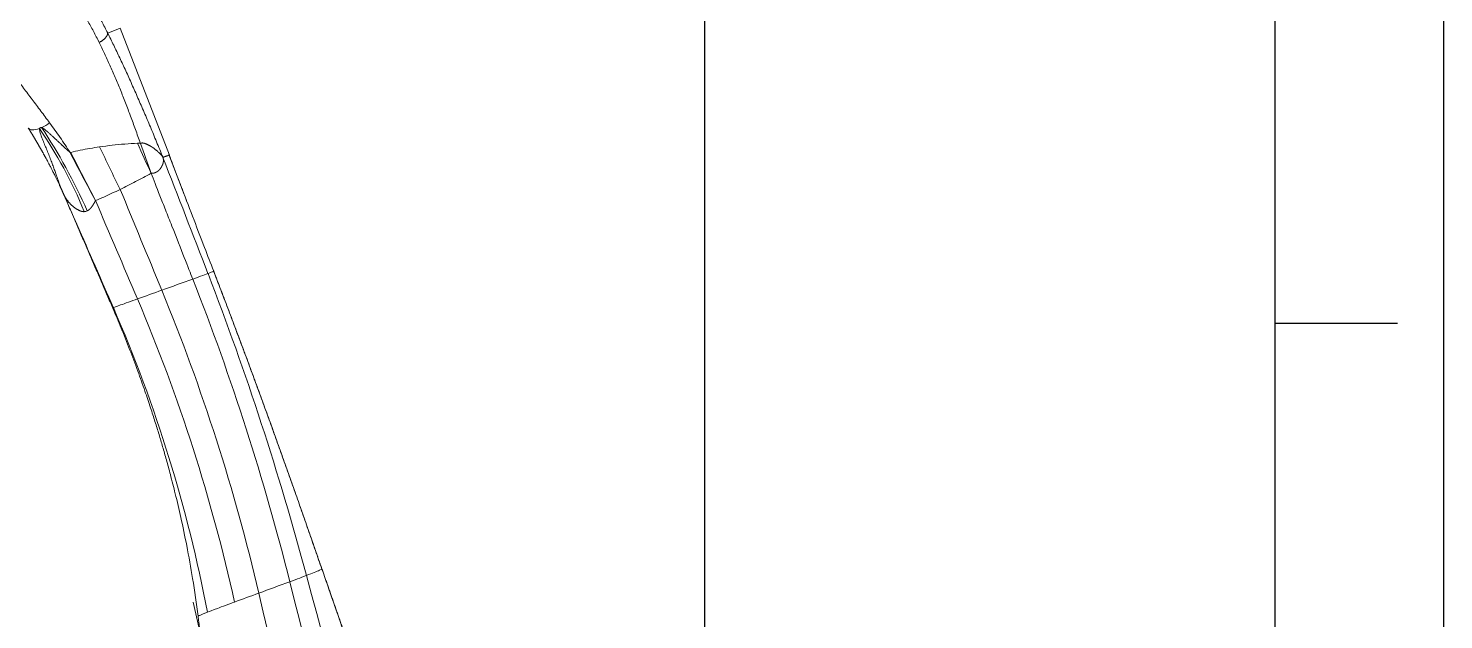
# Model space of a CAD drawing. Header units: millimetres. Extents: x 24023 to 24864, y 1163 to 1757.
# Drawn here: x 24696 to 24863.8, y 1591.3 to 1661.5 of the extents above; entities that cross this region are included whole.
import ezdxf

# ---------------------------------------------------------------- set-up
doc = ezdxf.new("R2010")
doc.units = ezdxf.units.MM
doc.layers.add('FORM', color=7, linetype='Continuous')
doc.layers.add('벽', color=2, linetype='Continuous')

msp = doc.modelspace()

# ---------------------------------------------------------------- linework, layer by layer
at = {"linetype": 'Continuous', "lineweight": 13, "extrusion": (0, 1, 0)}
for p, q in [((24705.37, 1660.92), (24706.86, 1661.49)), ((24730.78, 1597.32), (24730.78, 1597.31)), ((24716.1, 1591.71), (24716.08, 1591.71))]:
    msp.add_line(p, q, dxfattribs=at)
at = {"linetype": 'Continuous', "lineweight": 18, "extrusion": (0, 1, 0)}
for p, q in [((24712.69, 1646.42), (24706.86, 1661.49)), ((24699.94, 1642.28), (24699.94, 1642.27))]:
    msp.add_line(p, q, dxfattribs=at)
at = {"linetype": 'Continuous', "lineweight": 13}
for centre, major_axis, ratio, start_param, end_param in [((24697.96, 1651.09), (1.98, 1.47), 0.394519, 4.22483, 4.687113), ((24691.32, 1634.55), (12.12, -27.44), 0.425532, 1.575188, 1.959253), ((24697.96, 1651.09), (1.98, 1.47), 0.394519, 3.11136, 4.086588), ((24711.4, 1644.4), (10.24, -28.2), 0.028732, 4.579942, 4.706231), ((21347.67, 333.26), (-3361.63, -1319.59), 0.999991, 3.135514, 3.139599), ((21200.18, 188.22), (-3517.57, -1427.58), 0.999999, 3.145751, 3.14916), ((21147.48, 115.91), (-2398.62, -3036.62), 0.999978, 2.641178, 2.644457), ((21006.52, 18.45), (-3716.71, -1569.79), 0.999999, 3.152405, 3.155082)]:
    msp.add_ellipse(centre, major_axis=major_axis, ratio=ratio, start_param=start_param, end_param=end_param, dxfattribs=at)
at = {"linetype": 'Continuous', "lineweight": 18}
for centre, major_axis, ratio, start_param, end_param in [((24687.72, 1633.04), (11, -27.91), 0.543167, 1.596761, 1.979041), ((24704.54, 1641.12), (13.74, -26.67), 0.019321, 4.489255, 4.705206), ((24707.45, 1642.58), (13.09, -26.99), 0.021121, 4.521819, 4.709643), ((24711.15, 1644.3), (12.24, -27.39), 0.019769, 4.573497, 4.70448), ((21006.52, 18.45), (-3716.71, -1569.79), 0.999999, 3.155082, 3.156054)]:
    msp.add_ellipse(centre, major_axis=major_axis, ratio=ratio, start_param=start_param, end_param=end_param, dxfattribs=at)
at = {"linetype": 'Continuous', "lineweight": 13}
for points in [[(24705.37, 1660.92), (24705.14, 1661.39), (24704.66, 1662.32), (24703.92, 1663.67), (24703.15, 1664.96), (24702.38, 1666.2), (24701.58, 1667.36), (24700.78, 1668.45), (24699.97, 1669.47), (24699.42, 1670.1), (24699.14, 1670.41)], [(24711.9, 1646.22), (24711.66, 1646.82), (24711.16, 1648.03), (24710.43, 1649.8), (24709.69, 1651.52), (24708.96, 1653.21), (24708.24, 1654.85), (24707.52, 1656.44), (24706.8, 1657.99), (24706.08, 1659.48), (24705.61, 1660.45), (24705.37, 1660.92)], [(24700.99, 1646.76), (24700.97, 1646.75), (24700.94, 1646.75), (24700.91, 1646.74)], [(24715.46, 1631.73), (24714.24, 1631.3), (24713.01, 1630.85), (24711.78, 1630.41)], [(24717.27, 1632.39), (24717.19, 1632.36), (24716.75, 1632.2), (24715.89, 1631.89), (24715.46, 1631.73)], [(24715.46, 1631.73), (24720.06, 1620.02), (24723.92, 1607.97), (24726.96, 1595.82)], [(24717.27, 1632.39), (24721.79, 1620.65), (24725.7, 1608.65), (24728.94, 1596.55)], [(24711.78, 1630.41), (24710.82, 1630.06), (24709.86, 1629.72), (24708.9, 1629.37)], [(24711.78, 1630.41), (24716.58, 1618.74), (24720.44, 1606.66), (24723.29, 1594.46)], [(24708.9, 1629.37), (24708.17, 1629.11), (24706.69, 1628.58), (24706.07, 1628.35), (24706.04, 1628.34)], [(24706.04, 1628.34), (24711.09, 1616.73), (24714.85, 1604.55), (24717.2, 1592.2)], [(24708.9, 1629.37), (24713.84, 1617.75), (24717.71, 1605.64), (24720.41, 1593.4)], [(24728.94, 1596.55), (24728.78, 1596.49), (24728.23, 1596.28), (24727.39, 1595.97), (24726.96, 1595.82)], [(24728.94, 1596.55), (24735.39, 1572.52), (24742.08, 1548.46), (24748.99, 1524.43)], [(24723.29, 1594.46), (24722.32, 1594.1), (24721.36, 1593.75), (24720.41, 1593.4)], [(24726.96, 1595.82), (24725.76, 1595.37), (24724.53, 1594.92), (24723.29, 1594.46)], [(24723.29, 1594.46), (24728.97, 1570.2), (24735.16, 1545.97), (24741.86, 1521.84)], [(24726.96, 1595.82), (24733.02, 1571.66), (24739.43, 1547.51), (24746.19, 1523.41)], [(24720.41, 1593.4), (24719.68, 1593.13), (24718.23, 1592.59), (24717.4, 1592.28), (24717.2, 1592.2)]]:
    msp.add_open_spline(points, degree=3, dxfattribs=at)
at = {"linetype": 'Continuous', "lineweight": 18}
for points, degree in [([(24704.36, 1659.81), (24704.14, 1660.26), (24703.68, 1661.15), (24702.98, 1662.44), (24702.25, 1663.68), (24701.51, 1664.86), (24700.75, 1665.97), (24699.99, 1667.01), (24699.21, 1667.98), (24698.68, 1668.58), (24698.41, 1668.87)], 3), ([(24688.85, 1662.87), (24689.12, 1662.52), (24689.68, 1661.81), (24690.56, 1660.69), (24691.47, 1659.51), (24692.42, 1658.29), (24693.39, 1657.03), (24694.38, 1655.73), (24695.38, 1654.41), (24696.41, 1653.05), (24697.44, 1651.68), (24698.14, 1650.74), (24698.48, 1650.28)], 3), ([(24709.24, 1647.83), (24709.05, 1648.39), (24708.67, 1649.48), (24708.08, 1651.09), (24707.48, 1652.66), (24706.88, 1654.19), (24706.26, 1655.67), (24705.63, 1657.11), (24705, 1658.49), (24704.57, 1659.38), (24704.36, 1659.81)], 3), ([(24704.41, 1647.42), (24704.03, 1647.36), (24703.26, 1647.24), (24702.12, 1647.02), (24701.37, 1646.85), (24700.99, 1646.76)], 3), ([(24708.92, 1647.85), (24708.41, 1647.83), (24707.4, 1647.77), (24705.9, 1647.62), (24704.91, 1647.49), (24704.41, 1647.42)], 3), ([(24709.24, 1647.83), (24709.19, 1647.84), (24709.08, 1647.85), (24708.97, 1647.85), (24708.92, 1647.85)], 3), ([(24711.92, 1646.18), (24711.92, 1646.17), (24711.92, 1646.16), (24711.93, 1646.15), (24711.93, 1646.14)], 3), ([(24699.73, 1642.7), (24700.03, 1642.07)], 1), ([(24699.94, 1642.27), (24700.17, 1641.75)], 1), ([(24699.98, 1642.18), (24700.04, 1642.06), (24700.09, 1641.94), (24700.14, 1641.82)], 3), ([(24700.43, 1641.17), (24701.12, 1639.56)], 1), ([(24700.78, 1640.34), (24705.97, 1628.29)], 1), ([(24702.95, 1639.83), (24702.89, 1639.8), (24702.77, 1639.76), (24702.65, 1639.74), (24702.59, 1639.73)], 3), ([(24730.76, 1597.3), (24724.69, 1615.1), (24717.94, 1632.66)], 2)]:
    msp.add_open_spline(points, degree=degree, dxfattribs=at)
at = {"linetype": 'Continuous', "lineweight": 13}
msp.add_rational_spline([(24704.36, 1659.81), (24704.99, 1660.14), (24705.38, 1660.57), (24705.37, 1660.92)], [1.11731992076, 0.960888302104, 0.960893359909, 1.11733509418], degree=3, dxfattribs=at)
for points, knots in [([(24697.54, 1649.72), (24697.54, 1649.72), (24697.53, 1649.72), (24697.52, 1649.72), (24697.51, 1649.72), (24697.5, 1649.71), (24697.48, 1649.71), (24697.47, 1649.71), (24697.46, 1649.71), (24697.45, 1649.71), (24697.44, 1649.71), (24697.43, 1649.71), (24697.42, 1649.7), (24697.41, 1649.7), (24697.4, 1649.7), (24697.39, 1649.7), (24697.38, 1649.69), (24697.38, 1649.69), (24697.37, 1649.69), (24697.37, 1649.69), (24697.37, 1649.69), (24697.36, 1649.69), (24697.36, 1649.68), (24697.35, 1649.68), (24697.35, 1649.68), (24697.34, 1649.67), (24697.33, 1649.67), (24697.31, 1649.65), (24697.3, 1649.64), (24697.29, 1649.63), (24697.28, 1649.62), (24697.27, 1649.61), (24697.26, 1649.6)], [0, 0, 0, 0, 0.032258, 0.064327, 0.096221, 0.127957, 0.159549, 0.191013, 0.222367, 0.253625, 0.284803, 0.315919, 0.346989, 0.390145, 0.426487, 0.456176, 0.479306, 0.49594, 0.506375, 0.518478, 0.532272, 0.54778, 0.565023, 0.58403, 0.604832, 0.627465, 0.686778, 0.746964, 0.808222, 0.870721, 0.934607, 1, 1, 1, 1]), ([(24700.91, 1646.74), (24700.89, 1646.76), (24700.83, 1646.82), (24700.73, 1646.91), (24700.61, 1647.02), (24700.46, 1647.16), (24700.33, 1647.28), (24700.23, 1647.37), (24700.16, 1647.43), (24700.1, 1647.49), (24700.04, 1647.55), (24699.97, 1647.61), (24699.91, 1647.67), (24699.86, 1647.72), (24699.81, 1647.76), (24699.76, 1647.81), (24699.66, 1647.9), (24699.49, 1648.06), (24699.26, 1648.28), (24698.97, 1648.55), (24698.75, 1648.76), (24698.57, 1648.92), (24698.45, 1649.02), (24698.35, 1649.11), (24698.28, 1649.17), (24698.23, 1649.22), (24698.18, 1649.26), (24698.13, 1649.3), (24698.08, 1649.34), (24698.04, 1649.37), (24698.01, 1649.4), (24697.98, 1649.42), (24697.94, 1649.45), (24697.9, 1649.49), (24697.84, 1649.53), (24697.78, 1649.57), (24697.72, 1649.61), (24697.67, 1649.65), (24697.63, 1649.67), (24697.6, 1649.69), (24697.57, 1649.7), (24697.55, 1649.71), (24697.54, 1649.71), (24697.54, 1649.72)], [0, 0, 0, 0, 0.022405, 0.052168, 0.089468, 0.134513, 0.187545, 0.206853, 0.226205, 0.245593, 0.265009, 0.284444, 0.303892, 0.323343, 0.329266, 0.346561, 0.375262, 0.415382, 0.503364, 0.590018, 0.673804, 0.710861, 0.747033, 0.782141, 0.797565, 0.812615, 0.827274, 0.841525, 0.855352, 0.868737, 0.8745, 0.882689, 0.893156, 0.905704, 0.920076, 0.9407, 0.954638, 0.966767, 0.979058, 0.986735, 0.992646, 0.997011, 1, 1, 1, 1]), ([(24697.26, 1649.6), (24697.26, 1649.53), (24697.28, 1649.42), (24697.34, 1649.17), (24697.39, 1649.03), (24697.5, 1648.71), (24697.56, 1648.53), (24697.71, 1648.16), (24697.79, 1647.96), (24697.95, 1647.55), (24698.04, 1647.34), (24698.21, 1646.92), (24698.29, 1646.71), (24698.46, 1646.29), (24698.54, 1646.09), (24698.69, 1645.68), (24698.77, 1645.49), (24698.91, 1645.1), (24698.98, 1644.92), (24699.1, 1644.57), (24699.16, 1644.4), (24699.28, 1644.07), (24699.33, 1643.92), (24699.43, 1643.63), (24699.48, 1643.49), (24699.57, 1643.24), (24699.61, 1643.12), (24699.68, 1642.95), (24699.7, 1642.89), (24699.73, 1642.79), (24699.75, 1642.74), (24699.81, 1642.59), (24699.85, 1642.5), (24699.89, 1642.39), (24699.9, 1642.37), (24699.92, 1642.33), (24699.94, 1642.27), (24699.97, 1642.21), (24699.98, 1642.18)], [0, 0, 0, 0, 0.0625, 0.0625, 0.125, 0.125, 0.1875, 0.1875, 0.25, 0.25, 0.3125, 0.3125, 0.375, 0.375, 0.4375, 0.4375, 0.5, 0.5, 0.5625, 0.5625, 0.625, 0.625, 0.6875, 0.6875, 0.75, 0.75, 0.8125, 0.8125, 0.84375, 0.84375, 0.875, 0.875, 0.9375, 0.9375, 0.953125, 0.953125, 0.96875, 1, 1, 1, 1]), ([(24700.91, 1646.74), (24701.4, 1645.81), (24701.9, 1644.86), (24702.9, 1642.96), (24703.41, 1642), (24703.92, 1641.04)], [0, 0, 0, 0, 0.5, 0.5, 1, 1, 1, 1]), ([(24711.9, 1646.22), (24711.9, 1646.22), (24711.9, 1646.22), (24711.9, 1646.22), (24711.89, 1646.23), (24711.89, 1646.23), (24711.89, 1646.24), (24711.88, 1646.25), (24711.87, 1646.26), (24711.86, 1646.27), (24711.85, 1646.29), (24711.84, 1646.3), (24711.83, 1646.32), (24711.82, 1646.33), (24711.8, 1646.35), (24711.78, 1646.38), (24711.77, 1646.4), (24711.74, 1646.42), (24711.72, 1646.45), (24711.68, 1646.49), (24711.64, 1646.54), (24711.59, 1646.59), (24711.54, 1646.64), (24711.47, 1646.72), (24711.38, 1646.8), (24711.27, 1646.9), (24711.18, 1646.98), (24711.09, 1647.05), (24711.02, 1647.11), (24710.96, 1647.16), (24710.92, 1647.19), (24710.88, 1647.22), (24710.85, 1647.25), (24710.81, 1647.28), (24710.77, 1647.3), (24710.73, 1647.33), (24710.7, 1647.36), (24710.66, 1647.38), (24710.62, 1647.4), (24710.58, 1647.43), (24710.55, 1647.45), (24710.51, 1647.47), (24710.47, 1647.49), (24710.44, 1647.51), (24710.4, 1647.54), (24710.36, 1647.56), (24710.33, 1647.58), (24710.29, 1647.59), (24710.25, 1647.61), (24710.22, 1647.63), (24710.18, 1647.65), (24710.13, 1647.67), (24710.07, 1647.7), (24710, 1647.74), (24709.92, 1647.77), (24709.85, 1647.79), (24709.78, 1647.82), (24709.72, 1647.84), (24709.65, 1647.86), (24709.59, 1647.87), (24709.54, 1647.88), (24709.49, 1647.88), (24709.46, 1647.88), (24709.43, 1647.88), (24709.41, 1647.88), (24709.38, 1647.87), (24709.35, 1647.87), (24709.33, 1647.86), (24709.3, 1647.85), (24709.27, 1647.84), (24709.25, 1647.84), (24709.24, 1647.83)], [0, 0, 0, 0, 0.001158, 0.003034, 0.005641, 0.008989, 0.013096, 0.017978, 0.02365, 0.03012, 0.03738, 0.045426, 0.054268, 0.063919, 0.074394, 0.085717, 0.097909, 0.110987, 0.124971, 0.14671, 0.170046, 0.195016, 0.221653, 0.24998, 0.300872, 0.346625, 0.386881, 0.421403, 0.450042, 0.472711, 0.489358, 0.499952, 0.514258, 0.528332, 0.542176, 0.555793, 0.569192, 0.582385, 0.595386, 0.608204, 0.620847, 0.633324, 0.64564, 0.657801, 0.669812, 0.681676, 0.693397, 0.704978, 0.71642, 0.727726, 0.738896, 0.749932, 0.773219, 0.795537, 0.816868, 0.837196, 0.856503, 0.874777, 0.892995, 0.909573, 0.924515, 0.937869, 0.944135, 0.950521, 0.957047, 0.963732, 0.970589, 0.977634, 0.984877, 0.992329, 1, 1, 1, 1]), ([(24711.93, 1646.14), (24711.93, 1646.14), (24711.94, 1646.13), (24711.94, 1646.11), (24711.94, 1646.1), (24711.95, 1646.08), (24711.95, 1646.06), (24711.95, 1646.05), (24711.96, 1646.03), (24711.96, 1646.02), (24711.96, 1646), (24711.96, 1645.98), (24711.97, 1645.97), (24711.97, 1645.95), (24711.97, 1645.93), (24711.97, 1645.91), (24711.97, 1645.9), (24711.98, 1645.88), (24711.98, 1645.86), (24711.98, 1645.84), (24711.98, 1645.82), (24711.98, 1645.81), (24711.98, 1645.79), (24711.98, 1645.77), (24711.98, 1645.75), (24711.98, 1645.73), (24711.97, 1645.71), (24711.97, 1645.69), (24711.97, 1645.67), (24711.97, 1645.65), (24711.96, 1645.63), (24711.96, 1645.61), (24711.96, 1645.58), (24711.95, 1645.56), (24711.95, 1645.54), (24711.94, 1645.52), (24711.94, 1645.5), (24711.93, 1645.47), (24711.93, 1645.45), (24711.92, 1645.43), (24711.91, 1645.4), (24711.9, 1645.38), (24711.9, 1645.36), (24711.89, 1645.33), (24711.88, 1645.31), (24711.87, 1645.28), (24711.86, 1645.26), (24711.84, 1645.23), (24711.83, 1645.21), (24711.82, 1645.18), (24711.81, 1645.15), (24711.79, 1645.13), (24711.78, 1645.1), (24711.76, 1645.07), (24711.75, 1645.04), (24711.73, 1645.01), (24711.72, 1644.99), (24711.7, 1644.96), (24711.68, 1644.93), (24711.66, 1644.9), (24711.64, 1644.87), (24711.62, 1644.85), (24711.61, 1644.82), (24711.59, 1644.8), (24711.57, 1644.77), (24711.55, 1644.75), (24711.53, 1644.73), (24711.51, 1644.7), (24711.49, 1644.68), (24711.47, 1644.66), (24711.44, 1644.64), (24711.42, 1644.62), (24711.4, 1644.6), (24711.38, 1644.58), (24711.35, 1644.56), (24711.33, 1644.54), (24711.31, 1644.53), (24711.28, 1644.51), (24711.26, 1644.49), (24711.23, 1644.48), (24711.21, 1644.46), (24711.19, 1644.45), (24711.16, 1644.43), (24711.13, 1644.42), (24711.11, 1644.41), (24711.08, 1644.39), (24711.06, 1644.38), (24711.03, 1644.37), (24711, 1644.36), (24710.98, 1644.35), (24710.95, 1644.34), (24710.92, 1644.33), (24710.89, 1644.32), (24710.87, 1644.32), (24710.84, 1644.31), (24710.81, 1644.3), (24710.78, 1644.3), (24710.75, 1644.29), (24710.72, 1644.29), (24710.69, 1644.29), (24710.67, 1644.28), (24710.64, 1644.28), (24710.61, 1644.28), (24710.58, 1644.28), (24710.55, 1644.28), (24710.53, 1644.28), (24710.52, 1644.28)], [0, 0, 0, 0, 0.006326, 0.01276, 0.019303, 0.025955, 0.032718, 0.039591, 0.046576, 0.053672, 0.060882, 0.068204, 0.075641, 0.083191, 0.090856, 0.098637, 0.106533, 0.114544, 0.122672, 0.130917, 0.139279, 0.147759, 0.156356, 0.165071, 0.173904, 0.182856, 0.191926, 0.201116, 0.210425, 0.219853, 0.2294, 0.239067, 0.248854, 0.258761, 0.268787, 0.278934, 0.289201, 0.299588, 0.310094, 0.320721, 0.331469, 0.342336, 0.353323, 0.364431, 0.375658, 0.387006, 0.398473, 0.410061, 0.421768, 0.433596, 0.445543, 0.45761, 0.469798, 0.482106, 0.494534, 0.507083, 0.519752, 0.532543, 0.545456, 0.558491, 0.56995, 0.581283, 0.592493, 0.603582, 0.614553, 0.625408, 0.636149, 0.64678, 0.657302, 0.667718, 0.678031, 0.688244, 0.698359, 0.70838, 0.718308, 0.728148, 0.737902, 0.747574, 0.757166, 0.766683, 0.776126, 0.785501, 0.79481, 0.804057, 0.813246, 0.82238, 0.831464, 0.840501, 0.849495, 0.858451, 0.867372, 0.876263, 0.885128, 0.893971, 0.902797, 0.911609, 0.920413, 0.929213, 0.938014, 0.946819, 0.955633, 0.964461, 0.973307, 0.982176, 0.991072, 1, 1, 1, 1]), ([(24711.9, 1646.22), (24711.9, 1646.22), (24711.9, 1646.21), (24711.9, 1646.21), (24711.91, 1646.2), (24711.91, 1646.2), (24711.91, 1646.2), (24711.91, 1646.19), (24711.91, 1646.19), (24711.91, 1646.18), (24711.92, 1646.18), (24711.92, 1646.18)], [0, 0, 0, 0, 0.106875, 0.213935, 0.32157, 0.430161, 0.540082, 0.651692, 0.765334, 0.881335, 1, 1, 1, 1]), ([(24700.14, 1641.82), (24700.14, 1641.82), (24700.14, 1641.82), (24700.15, 1641.81), (24700.15, 1641.8), (24700.15, 1641.8), (24700.15, 1641.79), (24700.16, 1641.79), (24700.16, 1641.78), (24700.16, 1641.78), (24700.16, 1641.77), (24700.16, 1641.77), (24700.17, 1641.76), (24700.17, 1641.76), (24700.17, 1641.76), (24700.17, 1641.75), (24700.17, 1641.75), (24700.17, 1641.75), (24700.17, 1641.75), (24700.18, 1641.74), (24700.18, 1641.74), (24700.18, 1641.74), (24700.18, 1641.74), (24700.18, 1641.74), (24700.18, 1641.74), (24700.18, 1641.74), (24700.18, 1641.74), (24700.18, 1641.74), (24700.18, 1641.74), (24700.18, 1641.74), (24700.18, 1641.74), (24700.18, 1641.74)], [0, 0, 0, 0, 0.036743, 0.073363, 0.10986, 0.146233, 0.182483, 0.21861, 0.254615, 0.290497, 0.326257, 0.361894, 0.39741, 0.432803, 0.468075, 0.503225, 0.538254, 0.573161, 0.607947, 0.642612, 0.677156, 0.711579, 0.745881, 0.780062, 0.814123, 0.848063, 0.881883, 0.915583, 0.949162, 0.982621, 1, 1, 1, 1]), ([(24702.59, 1639.73), (24702.58, 1639.73), (24702.57, 1639.73), (24702.55, 1639.73), (24702.54, 1639.73), (24702.52, 1639.73), (24702.51, 1639.73), (24702.49, 1639.73), (24702.48, 1639.74), (24702.46, 1639.74), (24702.45, 1639.74), (24702.43, 1639.74), (24702.41, 1639.74), (24702.4, 1639.74), (24702.38, 1639.75), (24702.37, 1639.75), (24702.35, 1639.75), (24702.33, 1639.76), (24702.32, 1639.76), (24702.3, 1639.76), (24702.28, 1639.77), (24702.27, 1639.77), (24702.25, 1639.78), (24702.24, 1639.78), (24702.22, 1639.79), (24702.2, 1639.79), (24702.19, 1639.8), (24702.17, 1639.8), (24702.15, 1639.81), (24702.13, 1639.81), (24702.12, 1639.82), (24702.1, 1639.83), (24702.06, 1639.84), (24702, 1639.87), (24701.91, 1639.92), (24701.81, 1639.97), (24701.7, 1640.03), (24701.58, 1640.11), (24701.44, 1640.21), (24701.28, 1640.34), (24701.12, 1640.48), (24700.98, 1640.61), (24700.87, 1640.72), (24700.78, 1640.82), (24700.7, 1640.91), (24700.63, 1641.01), (24700.57, 1641.08), (24700.54, 1641.13), (24700.52, 1641.15), (24700.51, 1641.17), (24700.49, 1641.2), (24700.47, 1641.22), (24700.45, 1641.25), (24700.44, 1641.28), (24700.42, 1641.3), (24700.4, 1641.33), (24700.38, 1641.37), (24700.36, 1641.4), (24700.35, 1641.42), (24700.34, 1641.44), (24700.33, 1641.45), (24700.32, 1641.46), (24700.31, 1641.48), (24700.3, 1641.5), (24700.29, 1641.53), (24700.27, 1641.55), (24700.26, 1641.58), (24700.24, 1641.61), (24700.23, 1641.64), (24700.22, 1641.66), (24700.2, 1641.69), (24700.19, 1641.71), (24700.18, 1641.74), (24700.17, 1641.76), (24700.16, 1641.78), (24700.15, 1641.8), (24700.15, 1641.82), (24700.14, 1641.82)], [0, 0, 0, 0, 0.004171, 0.008368, 0.012589, 0.016837, 0.021111, 0.025414, 0.029744, 0.034103, 0.038492, 0.042911, 0.047361, 0.051842, 0.056356, 0.060902, 0.065481, 0.070094, 0.074741, 0.079423, 0.08414, 0.088893, 0.093683, 0.098509, 0.103373, 0.108275, 0.113215, 0.118194, 0.123211, 0.128269, 0.133366, 0.138504, 0.143683, 0.169067, 0.197501, 0.229004, 0.26359, 0.301267, 0.353497, 0.412231, 0.477459, 0.549159, 0.586765, 0.624828, 0.663343, 0.702308, 0.741719, 0.749584, 0.75784, 0.766487, 0.775524, 0.784951, 0.794769, 0.804976, 0.815573, 0.826559, 0.837934, 0.849697, 0.861849, 0.864726, 0.868745, 0.873906, 0.880207, 0.887648, 0.896229, 0.905948, 0.916804, 0.928796, 0.938154, 0.947146, 0.955773, 0.964039, 0.971943, 0.979489, 0.986679, 0.993515, 1, 1, 1, 1]), ([(24703.92, 1641.04), (24703.92, 1641.03), (24703.91, 1641.02), (24703.89, 1640.99), (24703.88, 1640.96), (24703.87, 1640.94), (24703.85, 1640.91), (24703.84, 1640.88), (24703.83, 1640.86), (24703.81, 1640.83), (24703.8, 1640.81), (24703.79, 1640.78), (24703.77, 1640.76), (24703.76, 1640.74), (24703.74, 1640.71), (24703.73, 1640.69), (24703.72, 1640.67), (24703.7, 1640.64), (24703.69, 1640.62), (24703.68, 1640.6), (24703.66, 1640.58), (24703.65, 1640.56), (24703.64, 1640.54), (24703.62, 1640.51), (24703.61, 1640.49), (24703.6, 1640.47), (24703.59, 1640.45), (24703.57, 1640.43), (24703.56, 1640.41), (24703.55, 1640.4), (24703.53, 1640.38), (24703.52, 1640.36), (24703.51, 1640.34), (24703.49, 1640.32), (24703.48, 1640.31), (24703.47, 1640.29), (24703.45, 1640.27), (24703.44, 1640.25), (24703.43, 1640.24), (24703.42, 1640.22), (24703.4, 1640.21), (24703.39, 1640.19), (24703.36, 1640.16), (24703.34, 1640.13), (24703.31, 1640.11), (24703.29, 1640.08), (24703.26, 1640.06), (24703.24, 1640.03), (24703.21, 1640.01), (24703.19, 1639.99), (24703.16, 1639.96), (24703.13, 1639.94), (24703.11, 1639.92), (24703.08, 1639.91), (24703.05, 1639.89), (24703.03, 1639.87), (24703, 1639.86), (24702.97, 1639.84), (24702.96, 1639.83), (24702.95, 1639.83)], [0, 0, 0, 0, 0.018694, 0.037223, 0.055586, 0.073784, 0.091817, 0.109686, 0.127391, 0.144934, 0.162313, 0.179531, 0.196587, 0.213481, 0.230215, 0.246789, 0.263203, 0.279458, 0.295555, 0.311493, 0.327275, 0.342899, 0.358367, 0.37368, 0.388837, 0.40384, 0.41869, 0.433386, 0.44793, 0.462323, 0.476565, 0.490656, 0.504598, 0.518392, 0.532038, 0.545538, 0.558891, 0.572099, 0.585163, 0.598085, 0.610864, 0.623502, 0.647819, 0.67181, 0.695484, 0.718852, 0.741923, 0.764709, 0.787221, 0.809469, 0.831467, 0.853227, 0.874761, 0.896083, 0.917206, 0.938145, 0.958914, 0.979527, 1, 1, 1, 1]), ([(24717.93, 1632.66), (24717.94, 1632.66), (24717.88, 1632.63), (24717.57, 1632.5), (24717.27, 1632.39)], [0, 0, 0, 0, 0.338013, 1, 1, 1, 1]), ([(24706.04, 1628.34), (24705.98, 1628.31), (24705.95, 1628.29), (24705.99, 1628.29), (24706, 1628.29)], [0, 0, 0, 0, 0.829692, 1, 1, 1, 1]), ([(24705.97, 1628.29), (24705.97, 1628.29), (24705.98, 1628.29), (24705.99, 1628.29), (24706, 1628.29)], [0, 0, 0, 0, 0.502997, 1, 1, 1, 1]), ([(24730.76, 1597.3), (24730.72, 1597.27), (24730.43, 1597.14), (24729.65, 1596.83), (24728.94, 1596.55)], [0, 0, 0, 0, 0.305707, 1, 1, 1, 1]), ([(24715.51, 1593.4), (24720.88, 1569.05), (24726.89, 1544.76), (24733.55, 1520.59), (24733.69, 1520.05), (24733.84, 1519.51), (24733.99, 1518.97)], [0, 0, 0, 0, 1, 1, 1, 1.022333, 1.022333, 1.022333, 1.022333]), ([(24717.2, 1592.2), (24716.73, 1592.01), (24716.19, 1591.79), (24716.07, 1591.71), (24716.08, 1591.71)], [0, 0, 0, 0, 0.635106, 1, 1, 1, 1])]:
    msp.add_open_spline(points, degree=3, knots=knots, dxfattribs=at)
at = {"linetype": 'Continuous', "lineweight": 18}
for points, knots in [([(24698.48, 1650.28), (24698.7, 1649.99), (24699.12, 1649.42), (24699.73, 1648.54), (24700.33, 1647.65), (24700.72, 1647.05), (24700.91, 1646.74)], [0, 0, 0, 0, 0.250001, 0.500002, 0.750003, 1, 1, 1, 1]), ([(24695.96, 1649.65), (24695.97, 1649.63), (24696, 1649.58), (24696.05, 1649.51), (24696.1, 1649.43), (24696.14, 1649.36), (24696.19, 1649.29), (24696.23, 1649.21), (24696.28, 1649.14), (24696.32, 1649.06), (24696.37, 1648.99), (24696.42, 1648.91), (24696.46, 1648.84), (24696.51, 1648.76), (24696.55, 1648.68), (24696.6, 1648.61), (24696.65, 1648.53), (24696.69, 1648.46), (24696.74, 1648.38), (24696.78, 1648.3), (24696.83, 1648.22), (24696.88, 1648.15), (24696.92, 1648.07), (24696.97, 1647.99), (24697.01, 1647.91), (24697.06, 1647.83), (24697.11, 1647.75), (24697.15, 1647.67), (24697.2, 1647.59), (24697.24, 1647.51), (24697.29, 1647.43), (24697.34, 1647.35), (24697.38, 1647.27), (24697.43, 1647.19), (24697.47, 1647.11), (24697.52, 1647.03), (24697.57, 1646.94), (24697.61, 1646.86), (24697.66, 1646.78), (24697.7, 1646.7), (24697.75, 1646.61), (24697.8, 1646.53), (24697.84, 1646.45), (24697.89, 1646.36), (24697.93, 1646.28), (24697.98, 1646.19), (24698.03, 1646.11), (24698.11, 1645.96), (24698.22, 1645.76), (24698.35, 1645.51), (24698.46, 1645.29), (24698.57, 1645.09), (24698.68, 1644.86), (24698.85, 1644.54), (24699.01, 1644.23), (24699.14, 1643.96), (24699.22, 1643.8), (24699.3, 1643.63), (24699.38, 1643.47), (24699.45, 1643.32), (24699.53, 1643.15), (24699.6, 1642.99), (24699.67, 1642.85), (24699.72, 1642.75), (24699.77, 1642.65), (24699.82, 1642.54), (24699.88, 1642.41), (24699.93, 1642.29), (24699.97, 1642.21), (24699.98, 1642.18)], [0, 0, 0, 0, 0.010523, 0.021065, 0.031625, 0.042204, 0.052801, 0.063417, 0.074052, 0.084704, 0.095376, 0.106065, 0.116774, 0.1275, 0.138245, 0.149009, 0.15979, 0.17059, 0.181409, 0.192246, 0.203101, 0.213974, 0.224866, 0.235776, 0.246704, 0.257651, 0.268616, 0.279599, 0.290601, 0.301621, 0.312659, 0.323715, 0.33479, 0.345883, 0.356995, 0.368124, 0.379272, 0.390439, 0.401623, 0.412826, 0.424048, 0.435287, 0.446545, 0.457821, 0.469116, 0.480428, 0.49176, 0.503109, 0.539983, 0.573002, 0.602167, 0.627479, 0.650238, 0.691595, 0.751537, 0.773068, 0.794276, 0.815162, 0.835726, 0.855967, 0.875887, 0.89841, 0.916284, 0.929511, 0.938091, 0.954907, 0.970831, 0.985862, 1, 1, 1, 1]), ([(24712.66, 1646.45), (24712.66, 1646.45), (24712.66, 1646.45), (24712.66, 1646.44), (24712.66, 1646.44), (24712.66, 1646.44), (24712.65, 1646.44), (24712.65, 1646.44), (24712.65, 1646.44), (24712.64, 1646.44), (24712.64, 1646.44), (24712.63, 1646.43), (24712.63, 1646.43), (24712.62, 1646.43), (24712.62, 1646.43), (24712.61, 1646.43), (24712.61, 1646.42), (24712.6, 1646.42), (24712.6, 1646.42), (24712.59, 1646.42), (24712.58, 1646.42), (24712.58, 1646.41), (24712.57, 1646.41), (24712.56, 1646.41), (24712.55, 1646.4), (24712.55, 1646.4), (24712.54, 1646.4), (24712.53, 1646.4), (24712.52, 1646.39), (24712.51, 1646.39), (24712.51, 1646.39), (24712.5, 1646.38), (24712.49, 1646.38), (24712.47, 1646.37), (24712.46, 1646.37), (24712.43, 1646.36), (24712.4, 1646.35), (24712.36, 1646.33), (24712.31, 1646.32), (24712.26, 1646.3), (24712.2, 1646.28), (24712.16, 1646.26), (24712.11, 1646.25), (24712.07, 1646.23), (24712.02, 1646.22), (24711.99, 1646.2), (24711.95, 1646.19), (24711.93, 1646.18), (24711.92, 1646.18)], [0, 0, 0, 0, 0.002753, 0.016998, 0.031244, 0.04549, 0.059735, 0.073981, 0.088227, 0.102473, 0.116719, 0.130964, 0.14521, 0.159456, 0.173702, 0.187948, 0.202195, 0.216441, 0.230687, 0.244933, 0.259179, 0.273426, 0.287672, 0.301918, 0.316165, 0.330411, 0.344657, 0.358904, 0.37315, 0.387397, 0.401644, 0.41589, 0.430137, 0.446158, 0.47041, 0.502891, 0.543601, 0.592541, 0.649709, 0.715104, 0.761706, 0.805167, 0.845488, 0.882669, 0.916711, 0.947613, 0.975376, 1, 1, 1, 1]), ([(24717.94, 1632.66), (24717.58, 1633.6), (24716.8, 1635.63), (24715.55, 1638.87), (24714.14, 1642.56), (24713.15, 1645.16), (24712.63, 1646.53)], [0, 0, 0, 0, 0.20286, 0.437164, 0.702891, 1, 1, 1, 1]), ([(24714.7, 1641.11), (24714.66, 1641.22), (24714.54, 1641.54), (24714.34, 1642.05), (24714.12, 1642.64), (24713.89, 1643.23), (24713.66, 1643.83), (24713.43, 1644.45), (24713.19, 1645.08), (24712.94, 1645.74), (24712.77, 1646.21), (24712.68, 1646.45)], [0, 0, 0, 0, 0.068989, 0.185366, 0.301742, 0.418118, 0.534495, 0.650871, 0.767247, 0.883624, 1, 1, 1, 1]), ([(24710.52, 1644.28), (24710.18, 1644.09), (24709.91, 1643.94), (24709.3, 1643.61), (24708.99, 1643.45), (24708.08, 1642.98), (24707.46, 1642.67), (24706.85, 1642.38)], [0, 0, 0, 0, 0.249996, 0.249996, 0.499997, 0.499997, 1, 1, 1, 1]), ([(24710.52, 1644.28), (24710.8, 1643.55), (24711.15, 1642.67), (24711.77, 1641.1), (24711.99, 1640.54), (24712.47, 1639.33), (24712.71, 1638.72), (24714.11, 1635.16), (24714.93, 1633.07), (24715.46, 1631.73)], [0, 0, 0, 0, 0.249988, 0.249988, 0.37499, 0.37499, 0.499992, 0.499992, 1, 1, 1, 1]), ([(24706.85, 1642.38), (24706.52, 1642.22), (24705.88, 1641.91), (24704.9, 1641.47), (24704.25, 1641.18), (24703.92, 1641.04), (24703.92, 1641.04), (24703.92, 1641.04)], [0, 0, 0, 0, 0.333178, 0.666356, 0.999534, 0.999534, 1, 1, 1, 1]), ([(24724.45, 1615.21), (24724.33, 1615.54), (24723.91, 1616.7), (24723.2, 1618.65), (24722.54, 1620.45), (24722.1, 1621.62), (24721.89, 1622.2), (24721.68, 1622.78), (24721.39, 1623.54), (24721.05, 1624.46), (24720.69, 1625.42), (24720.38, 1626.23), (24720.13, 1626.9), (24719.88, 1627.56), (24719.64, 1628.21), (24719.4, 1628.84), (24719.21, 1629.34), (24719.06, 1629.71), (24718.97, 1629.97), (24718.87, 1630.22), (24718.77, 1630.47), (24718.68, 1630.72), (24718.58, 1630.97), (24718.49, 1631.21), (24718.4, 1631.46), (24718.3, 1631.7), (24718.21, 1631.94), (24718.12, 1632.19), (24718.03, 1632.42), (24717.97, 1632.58), (24717.93, 1632.66)], [0, 0, 0, 0, 0.056354, 0.198342, 0.33312, 0.365998, 0.398941, 0.431952, 0.46503, 0.529049, 0.590448, 0.629829, 0.66844, 0.706281, 0.743356, 0.779665, 0.81521, 0.829856, 0.84443, 0.858931, 0.87336, 0.887717, 0.902002, 0.916215, 0.930357, 0.944428, 0.958427, 0.972355, 0.986213, 1, 1, 1, 1]), ([(24705.97, 1628.29), (24706.31, 1627.49), (24707, 1625.87), (24707.99, 1623.37), (24708.92, 1620.89), (24709.75, 1618.57), (24710.42, 1616.57), (24710.97, 1614.85), (24711.45, 1613.31), (24711.9, 1611.81), (24712.35, 1610.22), (24712.85, 1608.37), (24713.43, 1606.09), (24714.09, 1603.28), (24714.79, 1599.92), (24715.49, 1596.01), (24715.9, 1593.22), (24716.09, 1591.72)], [0, 0, 0, 0, 0.068243, 0.138726, 0.211169, 0.277088, 0.332635, 0.377837, 0.42012, 0.459853, 0.502143, 0.550011, 0.611616, 0.687418, 0.777416, 0.881611, 1, 1, 1, 1]), ([(24730.78, 1597.32), (24730.74, 1597.43), (24730.67, 1597.64), (24730.55, 1597.97), (24730.44, 1598.3), (24730.33, 1598.62), (24730.21, 1598.95), (24730.1, 1599.27), (24729.99, 1599.59), (24729.88, 1599.9), (24729.77, 1600.22), (24729.66, 1600.53), (24729.55, 1600.85), (24729.44, 1601.16), (24729.33, 1601.47), (24729.23, 1601.77), (24729.12, 1602.08), (24729.01, 1602.38), (24728.91, 1602.69), (24728.8, 1602.99), (24728.7, 1603.29), (24728.59, 1603.58), (24728.49, 1603.88), (24728.39, 1604.17), (24728.28, 1604.47), (24728.18, 1604.76), (24728.08, 1605.05), (24727.98, 1605.33), (24727.88, 1605.62), (24727.78, 1605.9), (24727.39, 1606.99), (24726.74, 1608.83), (24725.83, 1611.4), (24725.12, 1613.36), (24724.72, 1614.47), (24724.62, 1614.76)], [0, 0, 0, 0, 0.018878, 0.03766, 0.056344, 0.074933, 0.093425, 0.11182, 0.130119, 0.148321, 0.166428, 0.184437, 0.202351, 0.220168, 0.237889, 0.255513, 0.273041, 0.290473, 0.307809, 0.325049, 0.342192, 0.359239, 0.37619, 0.393045, 0.409804, 0.426467, 0.443033, 0.459504, 0.475878, 0.492157, 0.508339, 0.662431, 0.809498, 0.949548, 1, 1, 1, 1]), ([(24750.98, 1538.7), (24750.92, 1538.89), (24750.79, 1539.27), (24750.59, 1539.85), (24750.4, 1540.42), (24750.21, 1540.99), (24750.02, 1541.55), (24749.83, 1542.12), (24749.64, 1542.68), (24749.45, 1543.24), (24749.26, 1543.79), (24749.08, 1544.35), (24748.89, 1544.9), (24748.7, 1545.45), (24748.52, 1545.99), (24748.34, 1546.54), (24748.15, 1547.08), (24747.97, 1547.62), (24747.79, 1548.15), (24747.61, 1548.69), (24747.42, 1549.22), (24747.24, 1549.75), (24747.07, 1550.27), (24746.89, 1550.8), (24746.71, 1551.32), (24746.53, 1551.84), (24746.36, 1552.35), (24746.18, 1552.87), (24746.01, 1553.38), (24745.83, 1553.89), (24745.66, 1554.39), (24745.49, 1554.9), (24745.32, 1555.4), (24745.15, 1555.9), (24744.98, 1556.4), (24744.81, 1556.89), (24744.22, 1558.6), (24743.23, 1561.48), (24741.86, 1565.47), (24740.53, 1569.3), (24739.27, 1572.96), (24738.05, 1576.46), (24736.89, 1579.8), (24735.77, 1583.02), (24734.97, 1585.3), (24734.48, 1586.71), (24734.28, 1587.28), (24734.08, 1587.84), (24733.89, 1588.4), (24733.69, 1588.96), (24733.5, 1589.51), (24733.31, 1590.06), (24733.12, 1590.61), (24732.93, 1591.15), (24732.74, 1591.68), (24732.56, 1592.21), (24732.37, 1592.74), (24732.19, 1593.27), (24732.01, 1593.79), (24731.83, 1594.3), (24731.65, 1594.81), (24731.47, 1595.32), (24731.3, 1595.83), (24731.12, 1596.33), (24730.95, 1596.82), (24730.84, 1597.15), (24730.78, 1597.32)], [0, 0, 0, 0, 0.00979, 0.019538, 0.029244, 0.038909, 0.048533, 0.058115, 0.067656, 0.077155, 0.086613, 0.096029, 0.105403, 0.114737, 0.124028, 0.133278, 0.142487, 0.151654, 0.16078, 0.169864, 0.178907, 0.187908, 0.196868, 0.205786, 0.214663, 0.223499, 0.232293, 0.241045, 0.249756, 0.258425, 0.267053, 0.27564, 0.284185, 0.292688, 0.301151, 0.309571, 0.31795, 0.388617, 0.456623, 0.521968, 0.584653, 0.643996, 0.70112, 0.756027, 0.808717, 0.818504, 0.828224, 0.837876, 0.847459, 0.856975, 0.866423, 0.875803, 0.885115, 0.894359, 0.903535, 0.912644, 0.921684, 0.930657, 0.939562, 0.948399, 0.957169, 0.96587, 0.974504, 0.983071, 0.991569, 1, 1, 1, 1]), ([(24750.84, 1539.1), (24750.69, 1539.57), (24750.25, 1540.87), (24749.46, 1543.19), (24748.42, 1546.23), (24747.19, 1549.8), (24745.78, 1553.9), (24744.19, 1558.53), (24742.41, 1563.7), (24740.44, 1569.39), (24738.29, 1575.62), (24735.95, 1582.38), (24733.43, 1589.67), (24731.68, 1594.7), (24730.78, 1597.31)], [0, 0, 0, 0, 0.024345, 0.067493, 0.11973, 0.181071, 0.251526, 0.331099, 0.419793, 0.517608, 0.624542, 0.740589, 0.865745, 1, 1, 1, 1]), ([(24716.08, 1591.71), (24716.4, 1589.18), (24717.03, 1584.26), (24718.01, 1577.11), (24718.98, 1570.41), (24719.93, 1564.16), (24720.85, 1558.36), (24721.73, 1553.01), (24722.57, 1548.1), (24723.36, 1543.64), (24724.1, 1539.63), (24724.77, 1536.06), (24725.38, 1532.93), (24725.76, 1530.99), (24725.94, 1530.1)], [0, 0, 0, 0, 0.122623, 0.238125, 0.346495, 0.447723, 0.541804, 0.628732, 0.708503, 0.781116, 0.846569, 0.904864, 0.956006, 1, 1, 1, 1])]:
    msp.add_open_spline(points, degree=3, knots=knots, dxfattribs=at)
at = {"layer": 'FORM', "color": 7, "linetype": 'Continuous'}
for p, q in [((24863.78, 1162.73), (24863.78, 1757.44)), ((24843.75, 1737.42), (24843.75, 1182.76)), ((24843.75, 1626.49), (24858.31, 1626.49))]:
    msp.add_line(p, q, dxfattribs=at)
at = {"layer": '벽'}
msp.add_line((24776.17, 1245.77), (24776.17, 1705.71), dxfattribs=at)

doc.saveas('drawing.dxf')
